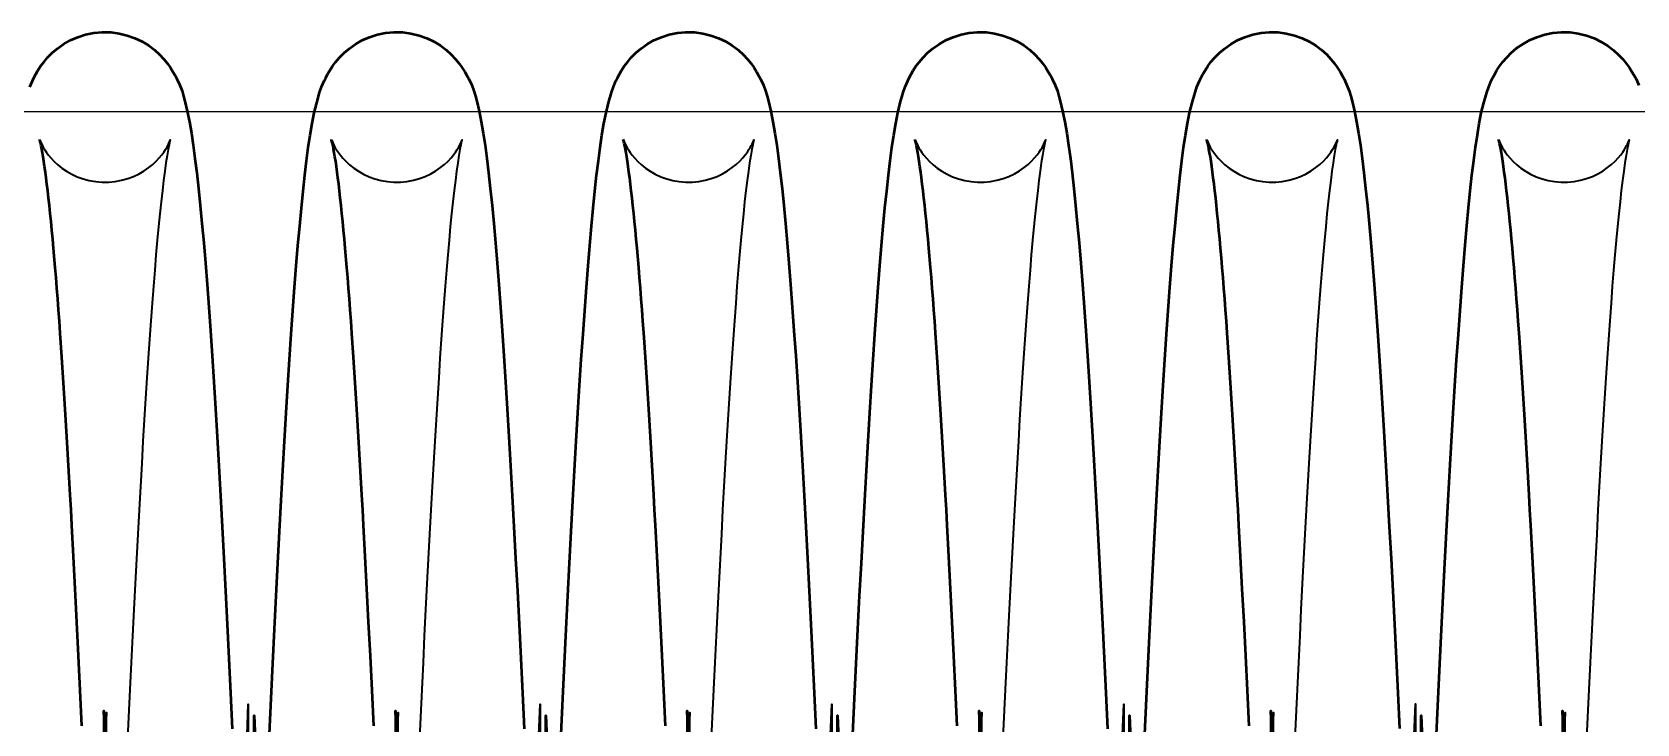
# Model space of a CAD drawing. Header units: millimetres. Extents: x 0 to 190005487, y 0 to 455456909.
# Drawn here: x 92589.44 to 92633.29, y 21524.51 to 21543.41 of the extents above; entities that cross this region are included whole.
import ezdxf

# ---------------------------------------------------------------- set-up
doc = ezdxf.new("R2010")
doc.units = ezdxf.units.MM
doc.header["$LTSCALE"] = 400
doc.header["$MEASUREMENT"] = 0
doc.layers.get('0').update_dxf_attribs({"linetype": 'CONTINUOUS'})
doc.layers.add('가려진 것(ISO)', color=7, linetype='CONTINUOUS', lineweight=35)
doc.layers.add('가시적인 것(ISO)', color=7, linetype='CONTINUOUS', lineweight=50)

# ---------------------------------------------------------------- blocks, each defined once
blk = doc.blocks.new('토션스프링 3')
at = {"layer": '가려진 것(ISO)', "flags": 128}
for points in [[(21461857.967, -50952857.63), (21461857.972, -50952857.647), (21461857.993, -50952857.704), (21461858.037, -50952857.807), (21461858.115, -50952857.966), (21461858.173, -50952858.07), (21461858.246, -50952858.191), (21461858.338, -50952858.328), (21461858.452, -50952858.48), (21461858.592, -50952858.646), (21461858.758, -50952858.822), (21461858.954, -50952859.003), (21461859.18, -50952859.182), (21461859.434, -50952859.354), (21461859.714, -50952859.514), (21461860.016, -50952859.654), (21461860.338, -50952859.77), (21461860.675, -50952859.86), (21461861.024, -50952859.921), (21461861.378, -50952859.952), (21461861.734, -50952859.949), (21461862.089, -50952859.915), (21461862.437, -50952859.851), (21461862.772, -50952859.758), (21461863.092, -50952859.638), (21461863.392, -50952859.495), (21461863.669, -50952859.334), (21461863.92, -50952859.161), (21461864.141, -50952858.981), (21461864.334, -50952858.801), (21461864.498, -50952858.625), (21461864.635, -50952858.459), (21461864.746, -50952858.309), (21461864.835, -50952858.174), (21461864.906, -50952858.056), (21461864.961, -50952857.954), (21461865.005, -50952857.869), (21461865.062, -50952857.742), (21461865.091, -50952857.667), (21461865.103, -50952857.633), (21461865.103, -50952857.635), (21461865.094, -50952857.667), (21461865.079, -50952857.726), (21461865.059, -50952857.808), (21461865.037, -50952857.911), (21461864.985, -50952858.173), (21461864.927, -50952858.505), (21461864.864, -50952858.9), (21461864.799, -50952859.352), (21461864.733, -50952859.857), (21461864.666, -50952860.413), (21461864.598, -50952861.021), (21461864.529, -50952861.677), (21461864.459, -50952862.381), (21461864.389, -50952863.131), (21461864.319, -50952863.924), (21461864.248, -50952864.759), (21461864.178, -50952865.637), (21461864.107, -50952866.559), (21461864.036, -50952867.522), (21461863.965, -50952868.527), (21461863.894, -50952869.57), (21461863.823, -50952870.652), (21461863.751, -50952871.77), (21461863.68, -50952872.923), (21461863.609, -50952874.109), (21461863.537, -50952875.328), (21461863.466, -50952876.578), (21461863.395, -50952877.861), (21461863.324, -50952879.178), (21461863.252, -50952880.526), (21461863.181, -50952881.903), (21461863.109, -50952883.309), (21461863.037, -50952884.741), (21461862.966, -50952886.197), (21461862.894, -50952887.677), (21461862.823, -50952889.177), (21461862.751, -50952890.697)], [(21461861.679, -50952925.233), (21461861.607, -50952888.925), (21461861.535, -50952890.618)], [(21461873.913, -50952857.63), (21461873.919, -50952857.647), (21461873.94, -50952857.704), (21461873.984, -50952857.807), (21461874.062, -50952857.966), (21461874.12, -50952858.07), (21461874.193, -50952858.191), (21461874.285, -50952858.328), (21461874.399, -50952858.48), (21461874.538, -50952858.646), (21461874.705, -50952858.822), (21461874.901, -50952859.003), (21461875.127, -50952859.182), (21461875.381, -50952859.355), (21461875.661, -50952859.514), (21461875.963, -50952859.654), (21461876.285, -50952859.77), (21461876.622, -50952859.86), (21461876.971, -50952859.921), (21461877.325, -50952859.952), (21461877.681, -50952859.949), (21461878.036, -50952859.915), (21461878.384, -50952859.851), (21461878.719, -50952859.758), (21461879.038, -50952859.638), (21461879.339, -50952859.495), (21461879.616, -50952859.334), (21461879.867, -50952859.161), (21461880.088, -50952858.981), (21461880.28, -50952858.801), (21461880.445, -50952858.625), (21461880.581, -50952858.459), (21461880.692, -50952858.309), (21461880.782, -50952858.174), (21461880.853, -50952858.056), (21461880.908, -50952857.954), (21461880.951, -50952857.869), (21461881.009, -50952857.742), (21461881.038, -50952857.667), (21461881.05, -50952857.633), (21461881.05, -50952857.635), (21461881.041, -50952857.667), (21461881.025, -50952857.726), (21461881.006, -50952857.808), (21461880.984, -50952857.911), (21461880.932, -50952858.173), (21461880.874, -50952858.505), (21461880.811, -50952858.9), (21461880.746, -50952859.352), (21461880.68, -50952859.857), (21461880.613, -50952860.413), (21461880.545, -50952861.021), (21461880.476, -50952861.677), (21461880.406, -50952862.381), (21461880.336, -50952863.131), (21461880.266, -50952863.924), (21461880.195, -50952864.759), (21461880.125, -50952865.637), (21461880.054, -50952866.559), (21461879.983, -50952867.522), (21461879.912, -50952868.527), (21461879.841, -50952869.57), (21461879.77, -50952870.652), (21461879.698, -50952871.77), (21461879.627, -50952872.923), (21461879.556, -50952874.109), (21461879.484, -50952875.328), (21461879.413, -50952876.578), (21461879.342, -50952877.861), (21461879.271, -50952879.178), (21461879.199, -50952880.526), (21461879.128, -50952881.903), (21461879.056, -50952883.309), (21461878.984, -50952884.741), (21461878.913, -50952886.197), (21461878.841, -50952887.677), (21461878.769, -50952889.177), (21461878.698, -50952890.697)], [(21461877.625, -50952925.233), (21461877.554, -50952888.925), (21461877.482, -50952890.618)], [(21461889.86, -50952857.63), (21461889.866, -50952857.647), (21461889.887, -50952857.704), (21461889.93, -50952857.807), (21461890.009, -50952857.966), (21461890.066, -50952858.07), (21461890.14, -50952858.191), (21461890.232, -50952858.328), (21461890.346, -50952858.48), (21461890.485, -50952858.646), (21461890.652, -50952858.822), (21461890.848, -50952859.003), (21461891.074, -50952859.182), (21461891.328, -50952859.355), (21461891.608, -50952859.514), (21461891.91, -50952859.654), (21461892.232, -50952859.77), (21461892.569, -50952859.86), (21461892.918, -50952859.921), (21461893.272, -50952859.952), (21461893.628, -50952859.949), (21461893.983, -50952859.915), (21461894.331, -50952859.851), (21461894.666, -50952859.758), (21461894.985, -50952859.638), (21461895.286, -50952859.495), (21461895.563, -50952859.334), (21461895.814, -50952859.161), (21461896.035, -50952858.981), (21461896.227, -50952858.801), (21461896.392, -50952858.625), (21461896.528, -50952858.459), (21461896.639, -50952858.309), (21461896.729, -50952858.174), (21461896.8, -50952858.056), (21461896.855, -50952857.954), (21461896.898, -50952857.869), (21461896.956, -50952857.742), (21461896.985, -50952857.667), (21461896.997, -50952857.633), (21461896.996, -50952857.635), (21461896.987, -50952857.667), (21461896.972, -50952857.726), (21461896.953, -50952857.808), (21461896.93, -50952857.911), (21461896.879, -50952858.173), (21461896.821, -50952858.505), (21461896.758, -50952858.9), (21461896.693, -50952859.352), (21461896.627, -50952859.857), (21461896.56, -50952860.413), (21461896.492, -50952861.021), (21461896.423, -50952861.678), (21461896.353, -50952862.381), (21461896.283, -50952863.131), (21461896.212, -50952863.924), (21461896.142, -50952864.759), (21461896.072, -50952865.637), (21461896.001, -50952866.559), (21461895.93, -50952867.522), (21461895.859, -50952868.527), (21461895.788, -50952869.57), (21461895.716, -50952870.652), (21461895.645, -50952871.77), (21461895.574, -50952872.923), (21461895.502, -50952874.109), (21461895.431, -50952875.328), (21461895.36, -50952876.578), (21461895.289, -50952877.861), (21461895.217, -50952879.178), (21461895.146, -50952880.526), (21461895.074, -50952881.903), (21461895.003, -50952883.309), (21461894.931, -50952884.741), (21461894.859, -50952886.197), (21461894.788, -50952887.677), (21461894.716, -50952889.177), (21461894.645, -50952890.697)], [(21461893.572, -50952925.233), (21461893.501, -50952888.925), (21461893.429, -50952890.618)], [(21461905.807, -50952857.63), (21461905.813, -50952857.647), (21461905.834, -50952857.704), (21461905.877, -50952857.807), (21461905.956, -50952857.966), (21461906.013, -50952858.07), (21461906.087, -50952858.191), (21461906.179, -50952858.328), (21461906.293, -50952858.48), (21461906.432, -50952858.646), (21461906.599, -50952858.822), (21461906.795, -50952859.003), (21461907.021, -50952859.182), (21461907.275, -50952859.355), (21461907.555, -50952859.514), (21461907.857, -50952859.654), (21461908.178, -50952859.77), (21461908.516, -50952859.86), (21461908.865, -50952859.922), (21461909.219, -50952859.952), (21461909.575, -50952859.949), (21461909.93, -50952859.915), (21461910.278, -50952859.851), (21461910.613, -50952859.758), (21461910.932, -50952859.638), (21461911.233, -50952859.495), (21461911.51, -50952859.334), (21461911.761, -50952859.161), (21461911.982, -50952858.981), (21461912.174, -50952858.801), (21461912.338, -50952858.625), (21461912.475, -50952858.459), (21461912.586, -50952858.309), (21461912.676, -50952858.174), (21461912.747, -50952858.056), (21461912.802, -50952857.954), (21461912.845, -50952857.869), (21461912.903, -50952857.742), (21461912.932, -50952857.667), (21461912.944, -50952857.633), (21461912.943, -50952857.635), (21461912.934, -50952857.667), (21461912.919, -50952857.726), (21461912.9, -50952857.808), (21461912.877, -50952857.911), (21461912.826, -50952858.173), (21461912.768, -50952858.505), (21461912.705, -50952858.901), (21461912.64, -50952859.352), (21461912.574, -50952859.857), (21461912.507, -50952860.413), (21461912.439, -50952861.021), (21461912.369, -50952861.678), (21461912.3, -50952862.381), (21461912.23, -50952863.131), (21461912.159, -50952863.924), (21461912.089, -50952864.759), (21461912.019, -50952865.637), (21461911.948, -50952866.559), (21461911.877, -50952867.522), (21461911.806, -50952868.527), (21461911.735, -50952869.571), (21461911.663, -50952870.652), (21461911.592, -50952871.77), (21461911.521, -50952872.923), (21461911.449, -50952874.109), (21461911.378, -50952875.328), (21461911.307, -50952876.578), (21461911.236, -50952877.861), (21461911.164, -50952879.178), (21461911.093, -50952880.526), (21461911.021, -50952881.903), (21461910.95, -50952883.309), (21461910.878, -50952884.741), (21461910.806, -50952886.197), (21461910.735, -50952887.677), (21461910.663, -50952889.177), (21461910.592, -50952890.697)], [(21461909.519, -50952925.233), (21461909.447, -50952888.925), (21461909.376, -50952890.618)], [(21461921.754, -50952857.63), (21461921.76, -50952857.647), (21461921.781, -50952857.704), (21461921.824, -50952857.807), (21461921.903, -50952857.966), (21461921.96, -50952858.07), (21461922.033, -50952858.191), (21461922.126, -50952858.328), (21461922.24, -50952858.48), (21461922.379, -50952858.647), (21461922.546, -50952858.823), (21461922.742, -50952859.003), (21461922.968, -50952859.182), (21461923.222, -50952859.355), (21461923.502, -50952859.514), (21461923.804, -50952859.654), (21461924.126, -50952859.77), (21461924.463, -50952859.86), (21461924.812, -50952859.922), (21461925.166, -50952859.952), (21461925.522, -50952859.949), (21461925.877, -50952859.915), (21461926.225, -50952859.851), (21461926.56, -50952859.758), (21461926.879, -50952859.638), (21461927.18, -50952859.494), (21461927.457, -50952859.334), (21461927.708, -50952859.161), (21461927.929, -50952858.981), (21461928.121, -50952858.8), (21461928.285, -50952858.625), (21461928.422, -50952858.459), (21461928.533, -50952858.309), (21461928.623, -50952858.174), (21461928.693, -50952858.056), (21461928.749, -50952857.954), (21461928.792, -50952857.869), (21461928.849, -50952857.742), (21461928.879, -50952857.667), (21461928.89, -50952857.633), (21461928.89, -50952857.635), (21461928.881, -50952857.667), (21461928.866, -50952857.726), (21461928.846, -50952857.808), (21461928.824, -50952857.911), (21461928.773, -50952858.173), (21461928.715, -50952858.505), (21461928.652, -50952858.901), (21461928.587, -50952859.352), (21461928.521, -50952859.857), (21461928.454, -50952860.414), (21461928.385, -50952861.021), (21461928.316, -50952861.678), (21461928.247, -50952862.381), (21461928.177, -50952863.131), (21461928.106, -50952863.924), (21461928.036, -50952864.759), (21461927.965, -50952865.637), (21461927.895, -50952866.559), (21461927.824, -50952867.523), (21461927.753, -50952868.527), (21461927.681, -50952869.571), (21461927.61, -50952870.652), (21461927.539, -50952871.77), (21461927.467, -50952872.923), (21461927.396, -50952874.109), (21461927.325, -50952875.328), (21461927.254, -50952876.578), (21461927.182, -50952877.861), (21461927.111, -50952879.178), (21461927.04, -50952880.526), (21461926.968, -50952881.903), (21461926.896, -50952883.309), (21461926.825, -50952884.741), (21461926.753, -50952886.198), (21461926.682, -50952887.677), (21461926.61, -50952889.177), (21461926.539, -50952890.697)], [(21461925.466, -50952925.233), (21461925.394, -50952888.925), (21461925.323, -50952890.618)], [(21461937.701, -50952857.63), (21461937.707, -50952857.647), (21461937.727, -50952857.704), (21461937.771, -50952857.807), (21461937.85, -50952857.966), (21461937.907, -50952858.07), (21461937.98, -50952858.191), (21461938.073, -50952858.328), (21461938.187, -50952858.481), (21461938.326, -50952858.647), (21461938.493, -50952858.823), (21461938.689, -50952859.003), (21461938.915, -50952859.182), (21461939.169, -50952859.355), (21461939.449, -50952859.514), (21461939.751, -50952859.654), (21461940.073, -50952859.77), (21461940.41, -50952859.86), (21461940.759, -50952859.922), (21461941.113, -50952859.952), (21461941.469, -50952859.949), (21461941.824, -50952859.915), (21461942.172, -50952859.851), (21461942.507, -50952859.758), (21461942.826, -50952859.638), (21461943.127, -50952859.494), (21461943.404, -50952859.333), (21461943.655, -50952859.16), (21461943.876, -50952858.981), (21461944.068, -50952858.8), (21461944.232, -50952858.624), (21461944.369, -50952858.459), (21461944.48, -50952858.309), (21461944.569, -50952858.174), (21461944.64, -50952858.056), (21461944.696, -50952857.954), (21461944.739, -50952857.869), (21461944.796, -50952857.742), (21461944.826, -50952857.667), (21461944.837, -50952857.633), (21461944.837, -50952857.635), (21461944.828, -50952857.667), (21461944.813, -50952857.726), (21461944.793, -50952857.808), (21461944.771, -50952857.911), (21461944.72, -50952858.173), (21461944.661, -50952858.505), (21461944.598, -50952858.901), (21461944.534, -50952859.352), (21461944.468, -50952859.857), (21461944.4, -50952860.414), (21461944.332, -50952861.021), (21461944.263, -50952861.678), (21461944.193, -50952862.381), (21461944.123, -50952863.131), (21461944.053, -50952863.924), (21461943.983, -50952864.759), (21461943.912, -50952865.637), (21461943.842, -50952866.559), (21461943.771, -50952867.523), (21461943.699, -50952868.527), (21461943.628, -50952869.571), (21461943.557, -50952870.652), (21461943.486, -50952871.77), (21461943.414, -50952872.923), (21461943.343, -50952874.109), (21461943.272, -50952875.328), (21461943.201, -50952876.578), (21461943.129, -50952877.861), (21461943.058, -50952879.178), (21461942.986, -50952880.526), (21461942.915, -50952881.904), (21461942.843, -50952883.309), (21461942.772, -50952884.741), (21461942.7, -50952886.198), (21461942.628, -50952887.677), (21461942.557, -50952889.177), (21461942.485, -50952890.697)], [(21461941.413, -50952925.233), (21461941.341, -50952888.925), (21461941.27, -50952890.618)], [(21461869.295, -50952890.154), (21461869.366, -50952888.469), (21461869.437, -50952924.781)], [(21461885.241, -50952890.154), (21461885.313, -50952888.469), (21461885.384, -50952924.781)], [(21461901.188, -50952890.153), (21461901.259, -50952888.469), (21461901.331, -50952924.781)], [(21461917.135, -50952890.152), (21461917.206, -50952888.468), (21461917.278, -50952924.78)], [(21461933.082, -50952890.15), (21461933.153, -50952888.461), (21461933.225, -50952924.774)]]:
    blk.add_lwpolyline(points, dxfattribs=at)
at = {"layer": '가시적인 것(ISO)', "flags": 128}
for points in [[(21461857.426, -50952854.754), (21461857.563, -50952854.425), (21461857.648, -50952854.245), (21461857.749, -50952854.053), (21461857.869, -50952853.847), (21461858.015, -50952853.625), (21461858.19, -50952853.389), (21461858.399, -50952853.144), (21461858.648, -50952852.894), (21461858.94, -50952852.648), (21461859.272, -50952852.414), (21461859.641, -50952852.205), (21461860.044, -50952852.028), (21461860.475, -50952851.891), (21461860.924, -50952851.799), (21461861.383, -50952851.758), (21461861.847, -50952851.767), (21461862.305, -50952851.826), (21461862.748, -50952851.933), (21461863.169, -50952852.086), (21461863.562, -50952852.275), (21461863.92, -50952852.493), (21461864.237, -50952852.732), (21461864.513, -50952852.98), (21461864.747, -50952853.229), (21461864.945, -50952853.472), (21461865.109, -50952853.703), (21461865.246, -50952853.919), (21461865.364, -50952854.121), (21461865.466, -50952854.31), (21461865.628, -50952854.656), (21461865.745, -50952854.967), (21461865.83, -50952855.255), (21461865.899, -50952855.529), (21461866.028, -50952856.08), (21461866.147, -50952856.659), (21461866.254, -50952857.275), (21461866.354, -50952857.939), (21461866.451, -50952858.66), (21461866.548, -50952859.448), (21461866.643, -50952860.302), (21461866.738, -50952861.223), (21461866.832, -50952862.21), (21461866.925, -50952863.26), (21461867.018, -50952864.374), (21461867.111, -50952865.549), (21461867.203, -50952866.786), (21461867.294, -50952868.082), (21461867.386, -50952869.438), (21461867.478, -50952870.856), (21461867.57, -50952872.334), (21461867.662, -50952873.87), (21461867.754, -50952875.459), (21461867.846, -50952877.099), (21461867.938, -50952878.787), (21461868.029, -50952880.52), (21461868.121, -50952882.295), (21461868.212, -50952884.111), (21461868.304, -50952885.971), (21461868.395, -50952887.873), (21461868.487, -50952889.813)], [(21461869.587, -50952924.93), (21461869.678, -50952889.096), (21461869.77, -50952891.255)], [(21461870.517, -50952890.11), (21461870.608, -50952888.163), (21461870.7, -50952886.253), (21461870.792, -50952884.382), (21461870.883, -50952882.555), (21461870.975, -50952880.775), (21461871.066, -50952879.039), (21461871.158, -50952877.347), (21461871.25, -50952875.701), (21461871.342, -50952874.105), (21461871.434, -50952872.56), (21461871.526, -50952871.071), (21461871.618, -50952869.639), (21461871.71, -50952868.267), (21461871.802, -50952866.959), (21461871.894, -50952865.715), (21461871.987, -50952864.534), (21461872.079, -50952863.414), (21461872.172, -50952862.358), (21461872.266, -50952861.366), (21461872.36, -50952860.439), (21461872.454, -50952859.58), (21461872.548, -50952858.789), (21461872.643, -50952858.06), (21461872.744, -50952857.385), (21461872.851, -50952856.758), (21461872.969, -50952856.17), (21461873.101, -50952855.615), (21461873.264, -50952855.056), (21461873.373, -50952854.754), (21461873.51, -50952854.425), (21461873.595, -50952854.245), (21461873.696, -50952854.053), (21461873.816, -50952853.847), (21461873.961, -50952853.625), (21461874.137, -50952853.389), (21461874.346, -50952853.144), (21461874.595, -50952852.894), (21461874.887, -50952852.647), (21461875.219, -50952852.414), (21461875.588, -50952852.205), (21461875.991, -50952852.028), (21461876.422, -50952851.891), (21461876.871, -50952851.799), (21461877.331, -50952851.758), (21461877.794, -50952851.767), (21461878.253, -50952851.826), (21461878.695, -50952851.933), (21461879.116, -50952852.086), (21461879.51, -50952852.275), (21461879.867, -50952852.494), (21461880.184, -50952852.732), (21461880.46, -50952852.981), (21461880.695, -50952853.229), (21461880.892, -50952853.472), (21461881.056, -50952853.703), (21461881.192, -50952853.919), (21461881.31, -50952854.121), (21461881.412, -50952854.31), (21461881.574, -50952854.656), (21461881.691, -50952854.967), (21461881.777, -50952855.255), (21461881.846, -50952855.529), (21461881.975, -50952856.08), (21461882.094, -50952856.659), (21461882.201, -50952857.275), (21461882.301, -50952857.939), (21461882.398, -50952858.66), (21461882.495, -50952859.448), (21461882.59, -50952860.302), (21461882.685, -50952861.223), (21461882.779, -50952862.209), (21461882.872, -50952863.26), (21461882.965, -50952864.373), (21461883.057, -50952865.549), (21461883.149, -50952866.786), (21461883.241, -50952868.082), (21461883.333, -50952869.438), (21461883.425, -50952870.856), (21461883.517, -50952872.334), (21461883.609, -50952873.869), (21461883.701, -50952875.459), (21461883.793, -50952877.099), (21461883.885, -50952878.787), (21461883.976, -50952880.52), (21461884.068, -50952882.295), (21461884.159, -50952884.111), (21461884.25, -50952885.971), (21461884.342, -50952887.873), (21461884.434, -50952889.813)], [(21461885.533, -50952924.93), (21461885.625, -50952889.095), (21461885.716, -50952891.255)], [(21461886.463, -50952890.11), (21461886.555, -50952888.163), (21461886.647, -50952886.253), (21461886.739, -50952884.382), (21461886.83, -50952882.555), (21461886.922, -50952880.775), (21461887.013, -50952879.039), (21461887.105, -50952877.347), (21461887.197, -50952875.701), (21461887.289, -50952874.105), (21461887.381, -50952872.56), (21461887.473, -50952871.071), (21461887.565, -50952869.639), (21461887.657, -50952868.267), (21461887.749, -50952866.959), (21461887.841, -50952865.715), (21461887.934, -50952864.533), (21461888.026, -50952863.414), (21461888.119, -50952862.357), (21461888.213, -50952861.366), (21461888.307, -50952860.439), (21461888.401, -50952859.58), (21461888.495, -50952858.789), (21461888.59, -50952858.06), (21461888.69, -50952857.385), (21461888.798, -50952856.758), (21461888.916, -50952856.17), (21461889.048, -50952855.614), (21461889.211, -50952855.055), (21461889.32, -50952854.754), (21461889.457, -50952854.425), (21461889.542, -50952854.245), (21461889.643, -50952854.053), (21461889.763, -50952853.846), (21461889.908, -50952853.625), (21461890.084, -50952853.389), (21461890.294, -50952853.144), (21461890.542, -50952852.894), (21461890.834, -50952852.647), (21461891.166, -50952852.414), (21461891.535, -50952852.204), (21461891.938, -50952852.028), (21461892.369, -50952851.891), (21461892.818, -50952851.799), (21461893.278, -50952851.758), (21461893.742, -50952851.767), (21461894.2, -50952851.826), (21461894.642, -50952851.933), (21461895.063, -50952852.086), (21461895.457, -50952852.276), (21461895.814, -50952852.494), (21461896.131, -50952852.732), (21461896.407, -50952852.981), (21461896.642, -50952853.23), (21461896.839, -50952853.472), (21461897.003, -50952853.703), (21461897.139, -50952853.92), (21461897.256, -50952854.121), (21461897.358, -50952854.311), (21461897.52, -50952854.656), (21461897.637, -50952854.968), (21461897.724, -50952855.255), (21461897.793, -50952855.53), (21461897.922, -50952856.08), (21461898.04, -50952856.658), (21461898.148, -50952857.275), (21461898.248, -50952857.939), (21461898.345, -50952858.66), (21461898.441, -50952859.447), (21461898.537, -50952860.302), (21461898.632, -50952861.223), (21461898.726, -50952862.209), (21461898.819, -50952863.26), (21461898.912, -50952864.373), (21461899.004, -50952865.549), (21461899.096, -50952866.786), (21461899.188, -50952868.082), (21461899.28, -50952869.438), (21461899.372, -50952870.856), (21461899.464, -50952872.334), (21461899.556, -50952873.869), (21461899.648, -50952875.458), (21461899.739, -50952877.098), (21461899.831, -50952878.787), (21461899.923, -50952880.52), (21461900.015, -50952882.295), (21461900.106, -50952884.111), (21461900.197, -50952885.971), (21461900.289, -50952887.873), (21461900.381, -50952889.813)], [(21461901.48, -50952924.93), (21461901.572, -50952889.095), (21461901.663, -50952891.255)], [(21461902.41, -50952890.111), (21461902.502, -50952888.164), (21461902.594, -50952886.253), (21461902.686, -50952884.382), (21461902.777, -50952882.555), (21461902.869, -50952880.774), (21461902.96, -50952879.039), (21461903.052, -50952877.347), (21461903.143, -50952875.701), (21461903.235, -50952874.105), (21461903.328, -50952872.561), (21461903.42, -50952871.071), (21461903.512, -50952869.639), (21461903.604, -50952868.267), (21461903.696, -50952866.958), (21461903.788, -50952865.715), (21461903.88, -50952864.533), (21461903.973, -50952863.413), (21461904.066, -50952862.357), (21461904.159, -50952861.365), (21461904.253, -50952860.439), (21461904.348, -50952859.579), (21461904.442, -50952858.788), (21461904.537, -50952858.059), (21461904.637, -50952857.385), (21461904.745, -50952856.758), (21461904.863, -50952856.17), (21461904.995, -50952855.614), (21461905.158, -50952855.055), (21461905.267, -50952854.754), (21461905.404, -50952854.424), (21461905.489, -50952854.245), (21461905.59, -50952854.052), (21461905.71, -50952853.846), (21461905.855, -50952853.624), (21461906.031, -50952853.389), (21461906.241, -50952853.143), (21461906.49, -50952852.894), (21461906.781, -50952852.647), (21461907.114, -50952852.413), (21461907.482, -50952852.204), (21461907.886, -50952852.028), (21461908.317, -50952851.891), (21461908.766, -50952851.799), (21461909.225, -50952851.758), (21461909.689, -50952851.767), (21461910.147, -50952851.826), (21461910.59, -50952851.934), (21461911.011, -50952852.086), (21461911.404, -50952852.276), (21461911.762, -50952852.494), (21461912.078, -50952852.733), (21461912.354, -50952852.981), (21461912.589, -50952853.23), (21461912.786, -50952853.472), (21461912.95, -50952853.704), (21461913.086, -50952853.92), (21461913.203, -50952854.122), (21461913.304, -50952854.311), (21461913.465, -50952854.657), (21461913.583, -50952854.968), (21461913.671, -50952855.256), (21461913.74, -50952855.53), (21461913.868, -50952856.08), (21461913.987, -50952856.658), (21461914.095, -50952857.275), (21461914.195, -50952857.939), (21461914.292, -50952858.66), (21461914.388, -50952859.447), (21461914.484, -50952860.302), (21461914.578, -50952861.223), (21461914.672, -50952862.209), (21461914.766, -50952863.26), (21461914.859, -50952864.373), (21461914.951, -50952865.549), (21461915.043, -50952866.786), (21461915.135, -50952868.082), (21461915.227, -50952869.438), (21461915.318, -50952870.856), (21461915.41, -50952872.334), (21461915.502, -50952873.869), (21461915.594, -50952875.458), (21461915.686, -50952877.098), (21461915.778, -50952878.786), (21461915.87, -50952880.52), (21461915.961, -50952882.295), (21461916.053, -50952884.111), (21461916.144, -50952885.97), (21461916.236, -50952887.872), (21461916.328, -50952889.813)], [(21461917.427, -50952924.93), (21461917.519, -50952889.095), (21461917.61, -50952891.255)], [(21461918.357, -50952890.111), (21461918.449, -50952888.164), (21461918.541, -50952886.253), (21461918.632, -50952884.382), (21461918.724, -50952882.554), (21461918.815, -50952880.774), (21461918.907, -50952879.038), (21461918.998, -50952877.347), (21461919.09, -50952875.701), (21461919.182, -50952874.105), (21461919.274, -50952872.561), (21461919.367, -50952871.071), (21461919.459, -50952869.639), (21461919.551, -50952868.267), (21461919.643, -50952866.958), (21461919.735, -50952865.714), (21461919.827, -50952864.532), (21461919.92, -50952863.413), (21461920.013, -50952862.357), (21461920.106, -50952861.365), (21461920.2, -50952860.438), (21461920.295, -50952859.578), (21461920.389, -50952858.786), (21461920.484, -50952858.058), (21461920.584, -50952857.384), (21461920.691, -50952856.758), (21461920.81, -50952856.171), (21461920.942, -50952855.614), (21461921.105, -50952855.055), (21461921.213, -50952854.753), (21461921.351, -50952854.424), (21461921.436, -50952854.244), (21461921.537, -50952854.052), (21461921.658, -50952853.846), (21461921.803, -50952853.624), (21461921.978, -50952853.388), (21461922.188, -50952853.143), (21461922.437, -50952852.893), (21461922.729, -50952852.646), (21461923.061, -50952852.413), (21461923.43, -50952852.204), (21461923.833, -50952852.028), (21461924.264, -50952851.891), (21461924.714, -50952851.799), (21461925.173, -50952851.758), (21461925.637, -50952851.767), (21461926.095, -50952851.827), (21461926.537, -50952851.934), (21461926.958, -50952852.086), (21461927.352, -50952852.276), (21461927.709, -50952852.495), (21461928.026, -50952852.733), (21461928.302, -50952852.982), (21461928.536, -50952853.231), (21461928.733, -50952853.473), (21461928.897, -50952853.704), (21461929.033, -50952853.921), (21461929.148, -50952854.122), (21461929.248, -50952854.311), (21461929.409, -50952854.657), (21461929.529, -50952854.969), (21461929.618, -50952855.256), (21461929.688, -50952855.531), (21461929.815, -50952856.079), (21461929.934, -50952856.658), (21461930.041, -50952857.275), (21461930.142, -50952857.939), (21461930.239, -50952858.661), (21461930.335, -50952859.447), (21461930.43, -50952860.301), (21461930.525, -50952861.222), (21461930.619, -50952862.209), (21461930.713, -50952863.259), (21461930.805, -50952864.373), (21461930.898, -50952865.549), (21461930.99, -50952866.785), (21461931.082, -50952868.082), (21461931.173, -50952869.438), (21461931.265, -50952870.856), (21461931.357, -50952872.334), (21461931.449, -50952873.869), (21461931.541, -50952875.458), (21461931.633, -50952877.098), (21461931.725, -50952878.786), (21461931.817, -50952880.52), (21461931.908, -50952882.295), (21461932, -50952884.111), (21461932.091, -50952885.97), (21461932.183, -50952887.872), (21461932.274, -50952889.812)], [(21461933.374, -50952924.929), (21461933.466, -50952889.095), (21461933.557, -50952891.255)], [(21461934.303, -50952890.124), (21461934.395, -50952888.181), (21461934.487, -50952886.27), (21461934.579, -50952884.397), (21461934.67, -50952882.564), (21461934.762, -50952880.776), (21461934.854, -50952879.035), (21461934.945, -50952877.345), (21461935.037, -50952875.707), (21461935.128, -50952874.116), (21461935.22, -50952872.576), (21461935.312, -50952871.088), (21461935.405, -50952869.656), (21461935.497, -50952868.281), (21461935.59, -50952866.965), (21461935.682, -50952865.712), (21461935.775, -50952864.524), (21461935.868, -50952863.402), (21461935.96, -50952862.349), (21461936.053, -50952861.361), (21461936.147, -50952860.436), (21461936.242, -50952859.575), (21461936.339, -50952858.777), (21461936.437, -50952858.041), (21461936.537, -50952857.367), (21461936.64, -50952856.751), (21461936.753, -50952856.173), (21461936.887, -50952855.614), (21461937.054, -50952855.051), (21461937.16, -50952854.751), (21461937.299, -50952854.421), (21461937.385, -50952854.241), (21461937.486, -50952854.048), (21461937.607, -50952853.841), (21461937.752, -50952853.62), (21461937.928, -50952853.385), (21461938.14, -50952853.138), (21461938.39, -50952852.888), (21461938.68, -50952852.642), (21461939.013, -50952852.41), (21461939.385, -50952852.201), (21461939.788, -50952852.024), (21461940.218, -50952851.889), (21461940.668, -50952851.799), (21461941.129, -50952851.757), (21461941.591, -50952851.767), (21461942.048, -50952851.828), (21461942.492, -50952851.937), (21461942.913, -50952852.088), (21461943.303, -50952852.279), (21461943.66, -50952852.5), (21461943.979, -50952852.74), (21461944.255, -50952852.989), (21461944.489, -50952853.237), (21461944.685, -50952853.48), (21461944.848, -50952853.71), (21461944.986, -50952853.925), (21461945.105, -50952854.127), (21461945.207, -50952854.315), (21461945.367, -50952854.66)], [(21461861.552, -50952891.004), (21461861.46, -50952888.84), (21461861.369, -50952924.678)], [(21461860.271, -50952889.656), (21461860.179, -50952887.729), (21461860.087, -50952885.838), (21461859.996, -50952883.985), (21461859.904, -50952882.175), (21461859.812, -50952880.411), (21461859.721, -50952878.697), (21461859.675, -50952877.86), (21461859.63, -50952877.036), (21461859.539, -50952875.427), (21461859.447, -50952873.868), (21461859.356, -50952872.362), (21461859.265, -50952870.913), (21461859.173, -50952869.523), (21461859.082, -50952868.196), (21461859.037, -50952867.557), (21461858.991, -50952866.934), (21461858.946, -50952866.328), (21461858.901, -50952865.74), (21461858.856, -50952865.17), (21461858.811, -50952864.618), (21461858.72, -50952863.563), (21461858.674, -50952863.061), (21461858.628, -50952862.576), (21461858.582, -50952862.109), (21461858.537, -50952861.661), (21461858.491, -50952861.232), (21461858.447, -50952860.823), (21461858.402, -50952860.435), (21461858.358, -50952860.068), (21461858.316, -50952859.724), (21461858.274, -50952859.401), (21461858.233, -50952859.102), (21461858.193, -50952858.827), (21461858.155, -50952858.577), (21461858.117, -50952858.351), (21461858.082, -50952858.151), (21461858.048, -50952857.978), (21461858.017, -50952857.834), (21461857.991, -50952857.724), (21461857.973, -50952857.654), (21461857.967, -50952857.63)], [(21461877.498, -50952891.004), (21461877.407, -50952888.84), (21461877.315, -50952924.678)], [(21461876.217, -50952889.655), (21461876.126, -50952887.729), (21461876.034, -50952885.837), (21461875.942, -50952883.984), (21461875.851, -50952882.174), (21461875.759, -50952880.41), (21461875.668, -50952878.697), (21461875.622, -50952877.859), (21461875.577, -50952877.036), (21461875.486, -50952875.427), (21461875.394, -50952873.868), (21461875.303, -50952872.362), (21461875.211, -50952870.913), (21461875.12, -50952869.523), (21461875.029, -50952868.196), (21461874.983, -50952867.556), (21461874.938, -50952866.934), (21461874.893, -50952866.328), (21461874.847, -50952865.74), (21461874.802, -50952865.17), (21461874.757, -50952864.618), (21461874.667, -50952863.563), (21461874.621, -50952863.06), (21461874.575, -50952862.575), (21461874.529, -50952862.109), (21461874.484, -50952861.661), (21461874.438, -50952861.232), (21461874.393, -50952860.823), (21461874.349, -50952860.435), (21461874.306, -50952860.069), (21461874.263, -50952859.724), (21461874.221, -50952859.402), (21461874.18, -50952859.103), (21461874.14, -50952858.828), (21461874.101, -50952858.577), (21461874.064, -50952858.351), (21461874.029, -50952858.152), (21461873.995, -50952857.978), (21461873.963, -50952857.834), (21461873.938, -50952857.724), (21461873.92, -50952857.654), (21461873.913, -50952857.63)], [(21461893.445, -50952891.003), (21461893.354, -50952888.839), (21461893.262, -50952924.678)], [(21461892.164, -50952889.655), (21461892.073, -50952887.728), (21461891.981, -50952885.836), (21461891.889, -50952883.984), (21461891.798, -50952882.174), (21461891.706, -50952880.41), (21461891.615, -50952878.696), (21461891.569, -50952877.859), (21461891.524, -50952877.036), (21461891.432, -50952875.426), (21461891.341, -50952873.867), (21461891.25, -50952872.362), (21461891.158, -50952870.912), (21461891.067, -50952869.523), (21461890.976, -50952868.195), (21461890.93, -50952867.556), (21461890.885, -50952866.933), (21461890.84, -50952866.328), (21461890.794, -50952865.74), (21461890.749, -50952865.17), (21461890.704, -50952864.618), (21461890.613, -50952863.563), (21461890.567, -50952863.06), (21461890.522, -50952862.575), (21461890.476, -50952862.108), (21461890.43, -50952861.66), (21461890.385, -50952861.232), (21461890.34, -50952860.823), (21461890.296, -50952860.435), (21461890.252, -50952860.069), (21461890.21, -50952859.724), (21461890.168, -50952859.402), (21461890.127, -50952859.103), (21461890.087, -50952858.828), (21461890.049, -50952858.577), (21461890.011, -50952858.352), (21461889.976, -50952858.152), (21461889.942, -50952857.978), (21461889.91, -50952857.834), (21461889.884, -50952857.724), (21461889.867, -50952857.654), (21461889.86, -50952857.63)], [(21461909.392, -50952891.003), (21461909.301, -50952888.839), (21461909.209, -50952924.678)], [(21461908.111, -50952889.655), (21461908.019, -50952887.728), (21461907.928, -50952885.836), (21461907.836, -50952883.983), (21461907.744, -50952882.173), (21461907.653, -50952880.41), (21461907.561, -50952878.696), (21461907.516, -50952877.859), (21461907.47, -50952877.036), (21461907.379, -50952875.426), (21461907.288, -50952873.867), (21461907.197, -50952872.361), (21461907.105, -50952870.912), (21461907.014, -50952869.522), (21461906.923, -50952868.195), (21461906.877, -50952867.556), (21461906.832, -50952866.933), (21461906.786, -50952866.328), (21461906.741, -50952865.74), (21461906.696, -50952865.17), (21461906.651, -50952864.618), (21461906.56, -50952863.562), (21461906.514, -50952863.06), (21461906.469, -50952862.575), (21461906.423, -50952862.108), (21461906.377, -50952861.66), (21461906.332, -50952861.232), (21461906.287, -50952860.823), (21461906.243, -50952860.435), (21461906.199, -50952860.069), (21461906.157, -50952859.724), (21461906.115, -50952859.402), (21461906.074, -50952859.103), (21461906.034, -50952858.828), (21461905.995, -50952858.578), (21461905.958, -50952858.352), (21461905.923, -50952858.152), (21461905.888, -50952857.978), (21461905.857, -50952857.834), (21461905.831, -50952857.724), (21461905.814, -50952857.654), (21461905.807, -50952857.63)], [(21461925.339, -50952891.002), (21461925.247, -50952888.839), (21461925.156, -50952924.678)], [(21461924.058, -50952889.654), (21461923.966, -50952887.727), (21461923.875, -50952885.835), (21461923.783, -50952883.982), (21461923.691, -50952882.173), (21461923.6, -50952880.409), (21461923.508, -50952878.696), (21461923.463, -50952877.859), (21461923.417, -50952877.036), (21461923.326, -50952875.426), (21461923.235, -50952873.866), (21461923.143, -50952872.361), (21461923.052, -50952870.911), (21461922.961, -50952869.521), (21461922.869, -50952868.194), (21461922.824, -50952867.555), (21461922.779, -50952866.933), (21461922.733, -50952866.327), (21461922.688, -50952865.739), (21461922.643, -50952865.17), (21461922.598, -50952864.617), (21461922.552, -50952864.082), (21461922.507, -50952863.562), (21461922.461, -50952863.059), (21461922.415, -50952862.574), (21461922.37, -50952862.108), (21461922.324, -50952861.66), (21461922.279, -50952861.232), (21461922.234, -50952860.823), (21461922.19, -50952860.436), (21461922.147, -50952860.069), (21461922.104, -50952859.725), (21461922.062, -50952859.403), (21461922.021, -50952859.104), (21461921.981, -50952858.829), (21461921.943, -50952858.578), (21461921.905, -50952858.352), (21461921.869, -50952858.152), (21461921.835, -50952857.978), (21461921.804, -50952857.833), (21461921.778, -50952857.724), (21461921.76, -50952857.654), (21461921.754, -50952857.63)], [(21461941.286, -50952891.001), (21461941.194, -50952888.838), (21461941.103, -50952924.678)], [(21461940.005, -50952889.653), (21461939.913, -50952887.726), (21461939.821, -50952885.834), (21461939.73, -50952883.981), (21461939.638, -50952882.171), (21461939.546, -50952880.408), (21461939.455, -50952878.695), (21461939.41, -50952877.859), (21461939.364, -50952877.036), (21461939.273, -50952875.425), (21461939.182, -50952873.866), (21461939.09, -50952872.36), (21461938.999, -50952870.91), (21461938.907, -50952869.52), (21461938.816, -50952868.193), (21461938.771, -50952867.554), (21461938.725, -50952866.932), (21461938.68, -50952866.327), (21461938.635, -50952865.739), (21461938.59, -50952865.169), (21461938.545, -50952864.617), (21461938.499, -50952864.081), (21461938.454, -50952863.561), (21461938.408, -50952863.059), (21461938.362, -50952862.574), (21461938.316, -50952862.107), (21461938.271, -50952861.66), (21461938.226, -50952861.231), (21461938.181, -50952860.823), (21461938.137, -50952860.436), (21461938.094, -50952860.069), (21461938.051, -50952859.725), (21461938.009, -50952859.403), (21461937.968, -50952859.104), (21461937.928, -50952858.829), (21461937.89, -50952858.578), (21461937.852, -50952858.352), (21461937.816, -50952858.152), (21461937.782, -50952857.977), (21461937.75, -50952857.833), (21461937.725, -50952857.724), (21461937.707, -50952857.654), (21461937.701, -50952857.63)]]:
    blk.add_lwpolyline(points, dxfattribs=at)
blk = doc.blocks.new('토션스프링1234')
blk.add_blockref('토션스프링 3', (188.103, -4314.906))
blk = doc.blocks.new('A$C640965EA')
at = {"color": 3}
blk.add_line((1320.65, 4480.554, 379.347), (4794.161, 4480.554, 379.347), dxfattribs=at)
at = {"xscale": 0.5000000000072761, "yscale": 0.5000000000072761, "zscale": 0.5000000000072761}
blk.add_blockref('토션스프링1234', (-10727021.339, 25483066.058, 379.347), dxfattribs=at)

msp = doc.modelspace()

# ---------------------------------------------------------------- block references
msp.add_blockref('A$C640965EA', (88587.952, 17060.682))

doc.saveas('drawing.dxf')
